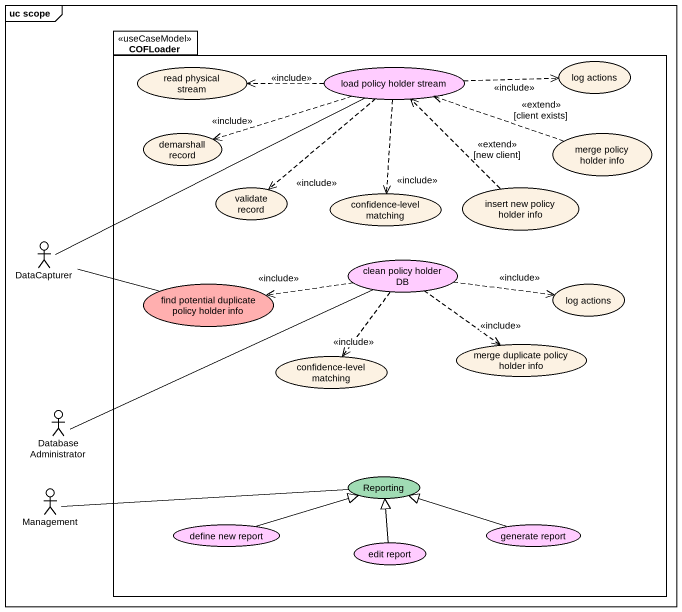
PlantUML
@startuml
mainframe uc scope
package COFLoader <<useCaseModel>> {
  usecase "read physical stream" as read_physical_stream
  usecase "load policy holder stream" as load_policy_holder_stream #FFCCFF
  usecase "log actions" as log_actions
  usecase "demarshall record" as demarshall_record
  usecase "merge policy holder info" as merge_policy_holder_info
  usecase "validate record" as validate_record
  usecase "confidence-level matching" as confidence_level_matching
  usecase "insert new policy holder info" as insert_new_policy_holder
  usecase "clean policy holder DB" as clean_policy_holder_DB #FFCCFF
  usecase "find potential duplicate policy holder info" as find_potential_duplicate #FFAFAF
  usecase "log actions" as log_actions_2
  usecase "confidence-level matching" as confidence_level_matching_2
  usecase "merge duplicate policy holder info" as merge_duplicate_policy
  usecase Reporting #A0DCB4
  usecase "define new report" as define_new_report #FFCCFF
  usecase "generate report" as generate_report #FFCCFF
  usecase "edit report" as edit_report #FFCCFF
}
actor DataCapturer
actor "Database Administrator" as Database_Administrator
actor Management
load_policy_holder_stream .left.> read_physical_stream : <<include>>
load_policy_holder_stream .right.> log_actions : <<include>>
load_policy_holder_stream .left.> demarshall_record : <<include>>
load_policy_holder_stream ..> validate_record : <<include>>
load_policy_holder_stream ..> confidence_level_matching : <<include>>
merge_policy_holder_info .left.> load_policy_holder_stream : <<extend>> [client exists]
insert_new_policy_holder .up.> load_policy_holder_stream : <<extend>> [new client]
DataCapturer -right- load_policy_holder_stream
DataCapturer -right- find_potential_duplicate
clean_policy_holder_DB .left.> find_potential_duplicate : <<include>>
clean_policy_holder_DB .right.> log_actions_2 : <<include>>
clean_policy_holder_DB ..> confidence_level_matching_2 : <<include>>
clean_policy_holder_DB ..> merge_duplicate_policy : <<include>>
Database_Administrator -right- clean_policy_holder_DB
Management -right- Reporting
define_new_report -right-|> Reporting
generate_report -left-|> Reporting
edit_report -up-|> Reporting
@enduml
